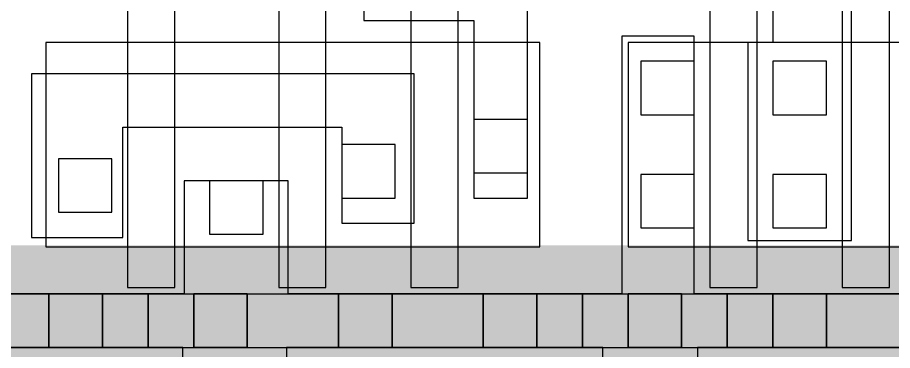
# Model space of a CAD drawing. Extents: x -0.2 to 64.2, y -0.2 to 38.3.
# Drawn here: x 2.345 to 5.125, y 27.105 to 28.164 of the extents above; entities that cross this region are included whole.
import ezdxf

# ---------------------------------------------------------------- set-up
doc = ezdxf.new("R2010")
doc.units = 0
for name, color, linetype, true_color in [('GDS 65_20', 7, 'Continuous', 0x2fd36b), ('GDS 66_20', 7, 'Continuous', 0xff3d3d), ('GDS 66_44', 7, 'Continuous', 0xffffff), ('GDS 67_20', 7, 'Continuous', 0x4aa8ff), ('GDS 67_44', 7, 'Continuous', 0xffd84a), ('GDS 68_20', 7, 'Continuous', 0xc06bff)]:
    doc.layers.add(name, color=color, linetype=linetype, true_color=true_color)

msp = doc.modelspace()

# ---------------------------------------------------------------- linework, layer by layer
at = {"layer": 'GDS 65_20', "flags": 128}
for points in [[(2.435, 27.435), (4.005, 27.435), (4.005, 28.085), (2.435, 28.085)], [(4.285, 27.435), (5.375, 27.435), (5.375, 28.085), (4.285, 28.085)]]:
    msp.add_lwpolyline(points, close=True, dxfattribs=at)
at = {"layer": 'GDS 66_20', "flags": 128}
for points in [[(2.845, 29.815), (2.695, 29.815), (2.695, 28.525), (2.49, 28.525), (2.49, 28.195), (2.695, 28.195), (2.695, 27.305), (2.845, 27.305)], [(4.035, 28.825), (3.745, 28.825), (3.745, 29.815), (3.595, 29.815), (3.595, 27.305), (3.745, 27.305), (3.745, 28.495), (4.035, 28.495)], [(5.115, 29.815), (4.965, 29.815), (4.965, 28.525), (4.695, 28.525), (4.695, 29.815), (4.545, 29.815), (4.545, 28.525), (4.245, 28.525), (4.245, 28.195), (4.545, 28.195), (4.545, 27.305), (4.695, 27.305), (4.695, 28.195), (4.965, 28.195), (4.965, 27.305), (5.115, 27.305)], [(3.175, 27.305), (3.325, 27.305), (3.325, 28.195), (3.175, 28.195)]]:
    msp.add_lwpolyline(points, close=True, dxfattribs=at)
at = {"layer": 'GDS 66_44', "flags": 128}
for points in [[(4.325, 27.855), (4.495, 27.855), (4.495, 28.025), (4.325, 28.025)], [(4.745, 27.855), (4.915, 27.855), (4.915, 28.025), (4.745, 28.025)], [(3.795, 27.67), (3.965, 27.67), (3.965, 27.84), (3.795, 27.84)], [(3.375, 27.59), (3.545, 27.59), (3.545, 27.76), (3.375, 27.76)], [(2.475, 27.545), (2.645, 27.545), (2.645, 27.715), (2.475, 27.715)], [(4.325, 27.495), (4.495, 27.495), (4.495, 27.665), (4.325, 27.665)], [(4.745, 27.495), (4.915, 27.495), (4.915, 27.665), (4.745, 27.665)], [(2.955, 27.475), (3.125, 27.475), (3.125, 27.645), (2.955, 27.645)]]:
    msp.add_lwpolyline(points, close=True, dxfattribs=at)
at = {"layer": 'GDS 67_20', "flags": 128}
for points in [[(3.965, 28.325), (3.615, 28.325), (3.615, 28.985), (3.595, 28.985), (3.595, 29.665), (3.265, 29.665), (3.265, 28.705), (3.445, 28.705), (3.445, 28.155), (3.795, 28.155), (3.795, 27.59), (3.965, 27.59)], [(4.995, 29.665), (4.665, 29.665), (4.665, 28.685), (4.745, 28.685), (4.745, 28.085), (4.665, 28.085), (4.665, 27.455), (4.995, 27.455)], [(5.52, 27.285), (5.375, 27.285), (5.375, 28.105), (5.165, 28.105), (5.165, 27.285), (4.495, 27.285), (4.495, 28.105), (4.265, 28.105), (4.265, 27.285), (4.14, 27.285), (4.14, 27.115), (5.52, 27.115)], [(3.605, 27.985), (2.39, 27.985), (2.39, 27.465), (2.68, 27.465), (2.68, 27.815), (3.375, 27.815), (3.375, 27.51), (3.605, 27.51)], [(4.14, 27.285), (3.205, 27.285), (3.205, 27.645), (2.875, 27.645), (2.875, 27.285), (2.3, 27.285), (2.3, 27.115), (4.14, 27.115)], [(2.76, 27.115), (1.945, 27.115), (1.945, 26.655), (1.695, 26.655), (1.695, 27.115), (0.46, 27.115), (0.46, 27.285), (2.76, 27.285)], [(4.6, 27.115), (4.505, 27.115), (4.505, 26.385), (4.205, 26.385), (4.205, 27.115), (3.2, 27.115), (3.2, 26.725), (2.87, 26.725), (2.87, 27.115), (2.76, 27.115), (2.76, 27.285), (4.6, 27.285)], [(6.9, 27.115), (6.085, 27.115), (6.085, 26.655), (5.835, 26.655), (5.835, 27.115), (4.6, 27.115), (4.6, 27.285), (6.9, 27.285)]]:
    msp.add_lwpolyline(points, close=True, dxfattribs=at)
at = {"layer": 'GDS 67_44', "flags": 128}
for points in [[(2.445, 27.285), (2.615, 27.285), (2.615, 27.115), (2.445, 27.115)], [(2.445, 27.115), (2.615, 27.115), (2.615, 27.285), (2.445, 27.285)], [(2.905, 27.285), (3.075, 27.285), (3.075, 27.115), (2.905, 27.115)], [(2.905, 27.115), (3.075, 27.115), (3.075, 27.285), (2.905, 27.285)], [(3.365, 27.285), (3.535, 27.285), (3.535, 27.115), (3.365, 27.115)], [(3.365, 27.115), (3.535, 27.115), (3.535, 27.285), (3.365, 27.285)], [(3.825, 27.285), (3.995, 27.285), (3.995, 27.115), (3.825, 27.115)], [(3.825, 27.115), (3.995, 27.115), (3.995, 27.285), (3.825, 27.285)], [(4.285, 27.285), (4.455, 27.285), (4.455, 27.115), (4.285, 27.115)], [(4.285, 27.115), (4.455, 27.115), (4.455, 27.285), (4.285, 27.285)], [(4.745, 27.285), (4.915, 27.285), (4.915, 27.115), (4.745, 27.115)], [(4.745, 27.115), (4.915, 27.115), (4.915, 27.285), (4.745, 27.285)]]:
    msp.add_lwpolyline(points, close=True, dxfattribs=at)
at = {"layer": 'GDS 68_20', "const_width": 0.48, "flags": 128}
for points in [[(0.46, 27.2), (2.76, 27.2)], [(0.46, 27.2), (2.3, 27.2)], [(2.3, 27.2), (4.14, 27.2)], [(2.76, 27.2), (4.6, 27.2)], [(4.14, 27.2), (5.52, 27.2)], [(4.6, 27.2), (6.9, 27.2)]]:
    msp.add_lwpolyline(points, dxfattribs=at)

doc.saveas('drawing.dxf')
